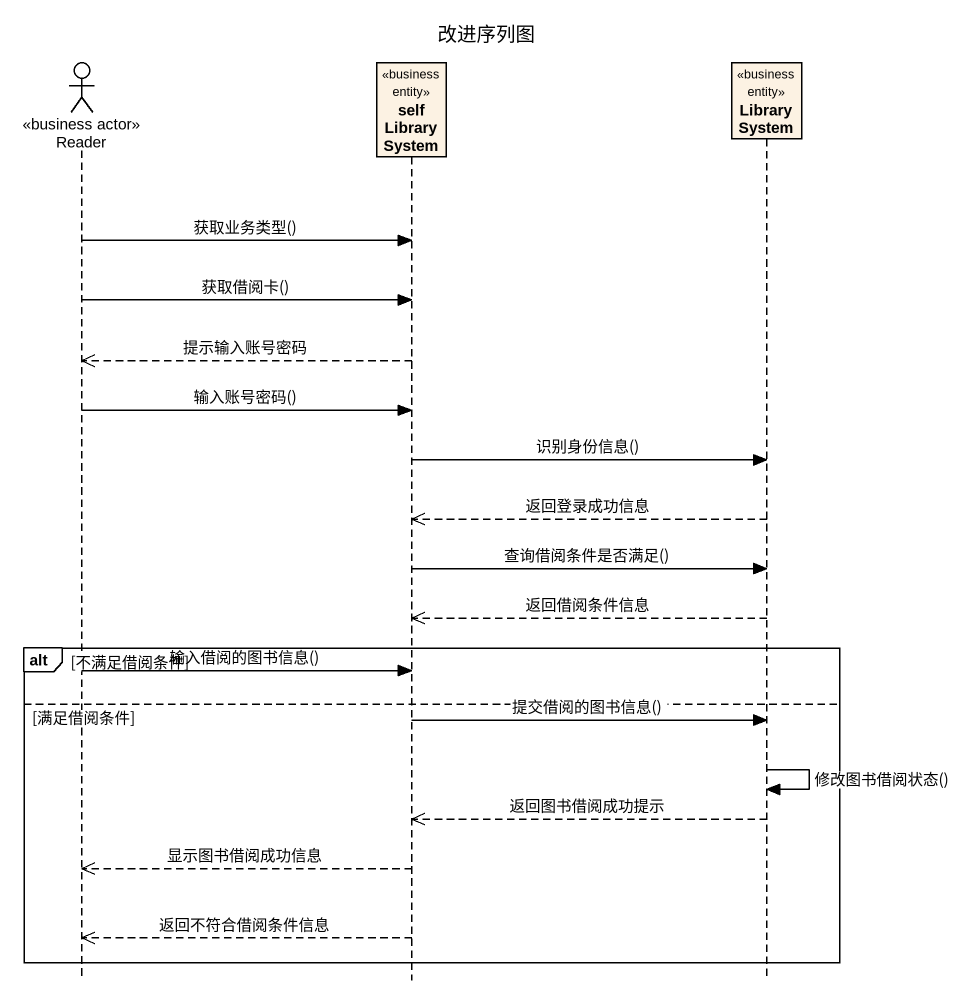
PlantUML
@startuml
title 改进序列图
hide footbox
actor Reader <<business actor>>
participant selfLibrarySystem <<business entity>>
participant LibrarySystem <<business entity>>

Reader -> selfLibrarySystem : 获取业务类型()
Reader -> selfLibrarySystem : 获取借阅卡()
selfLibrarySystem -->> Reader : 提示输入账号密码
Reader -> selfLibrarySystem : 输入账号密码()
selfLibrarySystem -> LibrarySystem : 识别身份信息()
LibrarySystem -->> selfLibrarySystem : 返回登录成功信息
selfLibrarySystem -> LibrarySystem : 查询借阅条件是否满足()
LibrarySystem -->> selfLibrarySystem : 返回借阅条件信息
alt 不满足借阅条件
  Reader -> selfLibrarySystem : 输入借阅的图书信息()
else 满足借阅条件
  selfLibrarySystem -> LibrarySystem : 提交借阅的图书信息()
  LibrarySystem -> LibrarySystem : 修改图书借阅状态()
  LibrarySystem -->> selfLibrarySystem : 返回图书借阅成功提示
  selfLibrarySystem -->> Reader : 显示图书借阅成功信息
  selfLibrarySystem -->> Reader : 返回不符合借阅条件信息
end
@enduml
